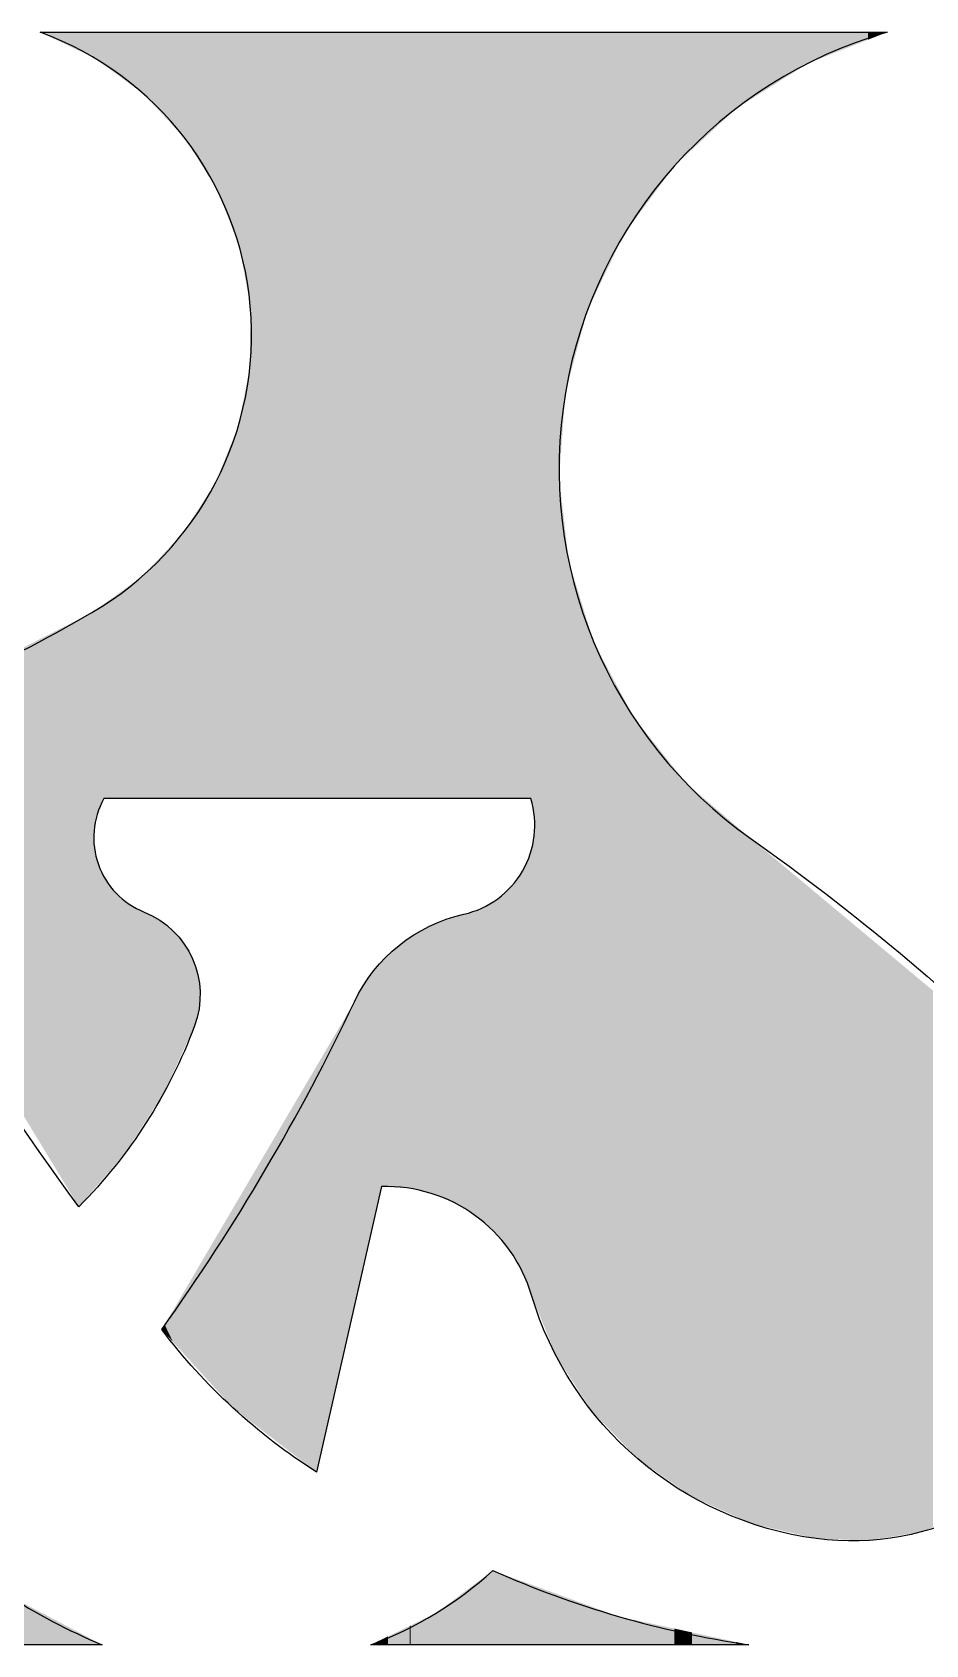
# Paper-space layout 'Layout1' of a CAD drawing. Extents: x 318 to 527, y 161 to 458.
# Drawn here: x 426.69 to 429.66, y 187.65 to 193.03 of the extents above; entities that cross this region are included whole.
import ezdxf
from ezdxf.enums import TextEntityAlignment as Align

# ---------------------------------------------------------------- set-up
doc = ezdxf.new("R2010")
doc.units = 0
doc.header["$LTSCALE"] = 10
doc.layers.get('0').update_dxf_attribs({"linetype": 'CONTINUOUS'})
doc.layers.add('ARQ-FLH', color=4, linetype='CONTINUOUS')
doc.styles.add('ARIAL', font='ARIAL.TTF')
doc.styles.add('ARIAL_BOLD', font='ARIALBD.TTF')
doc.styles.add('ROMANS', font='ROMANS.shx', dxfattribs={"width": 0.9})

# ---------------------------------------------------------------- blocks, each defined once
blk = doc.blocks.new('*U68')
at = {"layer": 'ARQ-FLH', "color": 251}
blk.add_solid([(-100.7963, 27.0159), (-100.7963, 27.1533), (-100.536, 27.0159)], dxfattribs=at)
blk = doc.blocks.new('*U69')
at = {"layer": 'ARQ-FLH', "color": 249}
for points in [[(-100.6139, 32.3282), (-100.7423, 32.3895), (-100.6139, 32.3895)], [(-100.6139, 32.3282), (-100.6139, 32.3895), (-100.5701, 32.3074)], [(-100.5701, 32.3074), (-100.6139, 32.3895), (-100.5701, 32.3895)], [(-100.5701, 32.3074), (-100.5701, 32.3895), (-100.5637, 32.3043)], [(-100.5637, 32.3043), (-100.5701, 32.3895), (-100.5637, 32.3895)], [(-100.5637, 32.3043), (-100.5637, 32.3895), (-100.562, 32.3035)], [(-100.562, 32.3035), (-100.5637, 32.3895), (-100.562, 32.3895)], [(-100.562, 32.3035), (-100.562, 32.3895), (-100.56, 32.3025)], [(-100.56, 32.3025), (-100.562, 32.3895), (-100.56, 32.3895)], [(-100.56, 32.3025), (-100.56, 32.3895), (-100.556, 32.2997)], [(-100.556, 32.2997), (-100.56, 32.3895), (-100.556, 32.3895)], [(-100.556, 32.2997), (-100.556, 32.3895), (-100.5508, 32.2958)], [(-100.5508, 32.2958), (-100.556, 32.3895), (-100.5508, 32.3895)], [(-100.5508, 32.2958), (-100.5508, 32.3895), (-100.5392, 32.2873)], [(-100.5392, 32.2873), (-100.5508, 32.3895), (-100.5392, 32.3895)], [(-100.5392, 32.2873), (-100.5392, 32.3895), (-100.5307, 32.281)], [(-100.5307, 32.281), (-100.5392, 32.3895), (-100.5307, 32.3895)], [(-100.5307, 32.281), (-100.5307, 32.3895), (-100.5137, 32.2686)], [(-100.5137, 32.2686), (-100.5307, 32.3895), (-100.5137, 32.3895)], [(-100.5137, 32.2686), (-100.5137, 32.3895), (-100.4806, 32.2442)], [(-100.4806, 32.2442), (-100.5137, 32.3895), (-100.4806, 32.3895)], [(-100.4806, 32.2442), (-100.4806, 32.3895), (-100.4572, 32.2271)], [(-100.4572, 32.2271), (-100.4806, 32.3895), (-100.4572, 32.3895)], [(-100.4572, 32.2271), (-100.4572, 32.3895), (-100.441, 32.2151)], [(-100.441, 32.2151), (-100.4572, 32.3895), (-100.441, 32.3895)], [(-100.441, 32.2151), (-100.441, 32.3895), (-100.4061, 32.1895)], [(-100.4061, 32.1895), (-100.441, 32.3895), (-100.4061, 32.3895)], [(-100.4061, 32.1895), (-100.4061, 32.3895), (-100.3972, 32.183)], [(-100.3972, 32.183), (-100.4061, 32.3895), (-100.3972, 32.3895)], [(-100.3972, 32.183), (-100.3972, 32.3895), (-100.3962, 32.1819)], [(-100.3962, 32.1819), (-100.3972, 32.3895), (-100.3962, 32.3895)], [(-100.3962, 32.1819), (-100.3962, 32.3895), (-100.3453, 32.1272)], [(-100.3453, 32.1272), (-100.3962, 32.3895), (-100.3453, 32.3895)], [(-100.3453, 32.1272), (-100.3453, 32.3895), (-100.3376, 32.1188)], [(-100.3376, 32.1188), (-100.3453, 32.3895), (-100.3376, 32.3895)], [(-100.3376, 32.1188), (-100.3376, 32.3895), (-100.3278, 32.1084)], [(-100.3278, 32.1084), (-100.3376, 32.3895), (-100.3278, 32.3895)], [(-100.3278, 32.1084), (-100.3278, 32.3895), (-100.3004, 32.0788)], [(-100.3004, 32.0788), (-100.3278, 32.3895), (-100.3004, 32.3895)], [(-100.3004, 32.0788), (-100.3004, 32.3895), (-100.2669, 32.0428)], [(-100.2669, 32.0428), (-100.3004, 32.3895), (-100.2669, 32.3895)], [(-100.2669, 32.0428), (-100.2669, 32.3895), (-100.2632, 32.0388)], [(-100.2632, 32.0388), (-100.2669, 32.3895), (-100.2632, 32.3895)], [(-100.2632, 32.0388), (-100.2632, 32.3895), (-100.2597, 32.035)], [(-100.2597, 32.035), (-100.2632, 32.3895), (-100.2597, 32.3895)], [(-100.2597, 32.035), (-100.2597, 32.3895), (-100.235, 31.9957)], [(-100.235, 31.9957), (-100.2597, 32.3895), (-100.235, 32.3895)], [(-100.235, 31.9957), (-100.235, 32.3895), (-100.2283, 31.985)], [(-100.2283, 31.985), (-100.235, 32.3895), (-100.2283, 32.3895)], [(-100.2283, 31.985), (-100.2283, 32.3895), (-100.217, 31.967)], [(-100.217, 31.967), (-100.2283, 32.3895), (-100.217, 32.3895)], [(-100.217, 31.967), (-100.217, 32.3895), (-100.2136, 31.9615)], [(-100.2136, 31.9615), (-100.217, 32.3895), (-100.2136, 32.3895)], [(-100.2136, 31.9615), (-100.2136, 32.3895), (-100.2098, 31.9554)], [(-100.2098, 31.9554), (-100.2136, 32.3895), (-100.2098, 32.3895)], [(-100.2098, 31.9554), (-100.2098, 32.3895), (-100.1577, 31.8725)], [(-100.1577, 31.8725), (-100.2098, 32.3895), (-100.1577, 32.3895)], [(-100.1577, 31.8725), (-100.1577, 32.3895), (-100.1524, 31.8639)], [(-100.1524, 31.8639), (-100.1577, 32.3895), (-100.1524, 32.3895)], [(-100.1524, 31.8639), (-100.1524, 32.3895), (-100.1005, 31.7309)], [(-100.1005, 31.7309), (-100.1524, 32.3895), (-100.1005, 32.3895)], [(-100.1005, 31.7309), (-100.1005, 32.3895), (-100.0823, 31.6842)], [(-100.0823, 31.6842), (-100.1005, 32.3895), (-100.0823, 32.3895)], [(-100.0823, 31.6842), (-100.0823, 32.3895), (-100.079, 31.6758)], [(-100.079, 31.6758), (-100.0823, 32.3895), (-100.079, 32.3895)], [(-100.079, 31.6758), (-100.079, 32.3895), (-100.0434, 31.4832)], [(-100.0434, 31.4832), (-100.079, 32.3895), (-100.0434, 32.3895)], [(-100.0434, 31.4832), (-100.0434, 32.3895), (-100.0423, 31.4772)], [(-100.0423, 31.4772), (-100.0434, 32.3895), (-100.0423, 32.3895)], [(-100.0423, 29.8356), (-100.0423, 32.3895), (-99.8213, 29.8356)], [(-99.8213, 29.8356), (-100.0423, 32.3895), (-99.8213, 32.3895)], [(-99.8213, 29.8356), (-99.8213, 32.3895), (-99.6954, 29.8356)], [(-99.6954, 29.8356), (-99.8213, 32.3895), (-99.6954, 32.3895)], [(-99.6954, 29.8356), (-99.6954, 32.3895), (-99.6462, 29.8356)], [(-99.6462, 29.8356), (-99.6954, 32.3895), (-99.6462, 32.3895)], [(-99.6462, 29.8356), (-99.6462, 32.3895), (-99.6409, 29.8356)], [(-99.6409, 29.8356), (-99.6462, 32.3895), (-99.6409, 32.3895)], [(-99.6409, 29.8356), (-99.6409, 32.3895), (-99.6051, 29.8356)], [(-99.6051, 29.8356), (-99.6409, 32.3895), (-99.6051, 32.3895)], [(-99.6051, 29.8356), (-99.6051, 32.3895), (-99.5829, 29.8356)], [(-99.5829, 29.8356), (-99.6051, 32.3895), (-99.5829, 32.3895)], [(-99.5829, 29.8356), (-99.5829, 32.3895), (-99.5105, 29.8356)], [(-99.5105, 29.8356), (-99.5829, 32.3895), (-99.5105, 32.3895)], [(-99.5105, 29.8356), (-99.5105, 32.3895), (-99.5074, 29.8356)], [(-99.5074, 29.8356), (-99.5105, 32.3895), (-99.5074, 32.3895)], [(-99.5074, 29.8356), (-99.5074, 32.3895), (-99.4253, 29.8356)], [(-99.4253, 29.8356), (-99.5074, 32.3895), (-99.4253, 32.3895)], [(-99.4253, 29.8356), (-99.4253, 32.3895), (-99.4223, 29.8356)], [(-99.4223, 29.8356), (-99.4253, 32.3895), (-99.4223, 32.3895)], [(-99.4223, 29.8356), (-99.4223, 32.3895), (-99.4188, 29.8356)], [(-99.4188, 29.8356), (-99.4223, 32.3895), (-99.4188, 32.3895)], [(-99.4188, 29.8356), (-99.4188, 32.3895), (-99.333, 29.8356)], [(-99.333, 29.8356), (-99.4188, 32.3895), (-99.333, 32.3895)], [(-99.333, 29.8356), (-99.333, 32.3895), (-99.3304, 29.8356)], [(-99.3304, 29.8356), (-99.333, 32.3895), (-99.3304, 32.3895)], [(-99.3304, 29.8356), (-99.3304, 32.3895), (-99.2776, 29.8356)], [(-99.2776, 29.8356), (-99.3304, 32.3895), (-99.2776, 32.3895)], [(-99.2776, 29.8356), (-99.2776, 32.3895), (-99.2563, 29.8356)], [(-99.2563, 29.8356), (-99.2776, 32.3895), (-99.2563, 32.3895)], [(-99.2563, 29.8356), (-99.2563, 32.3895), (-99.2336, 29.8356)], [(-99.2336, 29.8356), (-99.2563, 32.3895), (-99.2336, 32.3895)], [(-99.2336, 29.8356), (-99.2336, 32.3895), (-99.2288, 29.8356)], [(-99.2288, 29.8356), (-99.2336, 32.3895), (-99.2288, 32.3895)], [(-99.2288, 29.8356), (-99.2288, 32.3895), (-99.1912, 29.8356)], [(-99.1912, 29.8356), (-99.2288, 32.3895), (-99.1912, 32.3895)], [(-99.1912, 29.8356), (-99.1912, 32.3895), (-99.1857, 29.8356)], [(-99.1857, 29.8356), (-99.1912, 32.3895), (-99.1857, 32.3895)], [(-99.1857, 29.8356), (-99.1857, 32.3895), (-99.1496, 29.8356)], [(-99.1496, 29.8356), (-99.1857, 32.3895), (-99.1496, 32.3895)], [(-99.1496, 29.8356), (-99.1496, 32.3895), (-99.1401, 29.8356)], [(-99.1401, 29.8356), (-99.1496, 32.3895), (-99.1401, 32.3895)], [(-99.1401, 29.8356), (-99.1401, 32.3895), (-99.1218, 29.8356)], [(-99.1218, 29.8356), (-99.1401, 32.3895), (-99.1218, 32.3895)], [(-99.1218, 29.8356), (-99.1218, 32.3895), (-99.1074, 29.8356)], [(-99.1074, 29.8356), (-99.1218, 32.3895), (-99.1074, 32.3895)], [(-99.1074, 29.8356), (-99.1074, 32.3895), (-99.1047, 29.8229)], [(-99.1047, 29.8229), (-99.1074, 32.3895), (-99.1047, 32.3895)], [(-99.1047, 29.8229), (-99.1047, 32.3895), (-99.1033, 29.8162)], [(-99.1033, 29.8162), (-99.1047, 32.3895), (-99.1033, 32.3895)], [(-99.1033, 29.8162), (-99.1033, 32.3895), (-99.0959, 29.7813)], [(-99.0959, 29.7813), (-99.1033, 32.3895), (-99.0959, 32.3895)], [(-99.0959, 29.7813), (-99.0959, 32.3895), (-99.0945, 29.7259)], [(-99.0945, 29.7259), (-99.0959, 32.3895), (-99.0945, 32.3895)], [(-99.0945, 28.1556), (-99.0945, 32.3895), (-99.0222, 27.9772)], [(-99.0222, 27.9772), (-99.0945, 32.3895), (-99.0222, 32.3895)], [(-99.0222, 27.9772), (-99.0222, 32.3895), (-99.0126, 27.9623)], [(-99.0126, 27.9623), (-99.0222, 32.3895), (-99.0126, 32.3895)], [(-99.0126, 30.9065), (-99.0126, 32.3895), (-98.9918, 31.1883)], [(-98.9918, 31.1883), (-99.0126, 32.3895), (-98.9918, 32.3895)], [(-98.9918, 31.1883), (-98.9918, 32.3895), (-98.9805, 31.2306)], [(-98.9805, 31.2306), (-98.9918, 32.3895), (-98.9805, 32.3895)], [(-98.9805, 31.2306), (-98.9805, 32.3895), (-98.919, 31.4613)], [(-98.919, 31.4613), (-98.9805, 32.3895), (-98.919, 32.3895)], [(-98.919, 31.4613), (-98.919, 32.3895), (-98.9025, 31.4955)], [(-98.9025, 31.4955), (-98.919, 32.3895), (-98.9025, 32.3895)], [(-98.9025, 31.4955), (-98.9025, 32.3895), (-98.8968, 31.5075)], [(-98.8968, 31.5075), (-98.9025, 32.3895), (-98.8968, 32.3895)], [(-98.8968, 31.5075), (-98.8968, 32.3895), (-98.8153, 31.677)], [(-98.8153, 31.677), (-98.8968, 32.3895), (-98.8153, 32.3895)], [(-98.8153, 31.677), (-98.8153, 32.3895), (-98.7966, 31.716)], [(-98.7966, 31.716), (-98.8153, 32.3895), (-98.7966, 32.3895)], [(-98.7966, 31.716), (-98.7966, 32.3895), (-98.7643, 31.7598)], [(-98.7643, 31.7598), (-98.7966, 32.3895), (-98.7643, 32.3895)], [(-98.7643, 31.7598), (-98.7643, 32.3895), (-98.7499, 31.7793)], [(-98.7499, 31.7793), (-98.7643, 32.3895), (-98.7499, 32.3895)], [(-98.7499, 31.7793), (-98.7499, 32.3895), (-98.629, 31.9434)], [(-98.629, 31.9434), (-98.7499, 32.3895), (-98.629, 32.3895)], [(-98.629, 31.9434), (-98.629, 32.3895), (-98.5877, 31.9818)], [(-98.5877, 31.9818), (-98.629, 32.3895), (-98.5877, 32.3895)], [(-98.5877, 31.9818), (-98.5877, 32.3895), (-98.5701, 31.9982)], [(-98.5701, 31.9982), (-98.5877, 32.3895), (-98.5701, 32.3895)], [(-98.5701, 31.9982), (-98.5701, 32.3895), (-98.4219, 32.1358)], [(-98.4219, 32.1358), (-98.5701, 32.3895), (-98.4219, 32.3895)], [(-98.4219, 32.1358), (-98.4219, 32.3895), (-98.3803, 32.162)], [(-98.3803, 32.162), (-98.4219, 32.3895), (-98.3803, 32.3895)], [(-98.3803, 32.162), (-98.3803, 32.3895), (-98.3731, 32.1665)], [(-98.3731, 32.1665), (-98.3803, 32.3895), (-98.3731, 32.3895)], [(-98.3731, 32.1665), (-98.3731, 32.3895), (-98.3695, 32.1688)], [(-98.3695, 32.1688), (-98.3731, 32.3895), (-98.3695, 32.3895)], [(-98.3695, 32.1688), (-98.3695, 32.3895), (-98.1827, 32.2862)], [(-98.1827, 32.2862), (-98.3695, 32.3895), (-98.1827, 32.3895)], [(-98.1827, 32.2862), (-98.1827, 32.3895), (-98.1555, 32.2969)], [(-98.1555, 32.2969), (-98.1827, 32.3895), (-98.1555, 32.3895)], [(-98.1555, 32.2969), (-98.1555, 32.3895), (-97.9836, 32.3644)], [(-97.9836, 32.3644), (-98.1555, 32.3895), (-97.9836, 32.3895)], [(-97.9836, 32.3644), (-97.9836, 32.3895), (-97.9197, 32.3895)], [(-100.0423, 29.8356), (-100.0434, 31.2752), (-100.0423, 31.4772)], [(-100.0434, 29.8356), (-100.079, 31.0938), (-100.0434, 31.2752)], [(-100.0434, 29.8356), (-100.0434, 31.2752), (-100.0423, 29.8356)], [(-100.0823, 29.8356), (-100.1005, 31.0318), (-100.0823, 31.077)], [(-100.079, 29.8356), (-100.0823, 31.077), (-100.079, 31.0938)], [(-100.0823, 29.8356), (-100.0823, 31.077), (-100.079, 29.8356)], [(-100.079, 29.8356), (-100.079, 31.0938), (-100.0434, 29.8356)], [(-100.1005, 29.8356), (-100.1524, 30.903), (-100.1005, 31.0318)], [(-100.1005, 29.8356), (-100.1005, 31.0318), (-100.0823, 29.8356)], [(-100.1524, 29.8356), (-100.1577, 30.8896), (-100.1524, 30.903)], [(-100.1524, 29.8356), (-100.1524, 30.903), (-100.1005, 29.8356)], [(-99.0126, 27.9623), (-99.0126, 30.9065), (-98.9918, 27.9303)], [(-98.9918, 27.9303), (-99.0126, 30.9065), (-98.9918, 30.7246)], [(-100.1577, 29.8356), (-100.2098, 30.8087), (-100.1577, 30.8896)], [(-100.1577, 29.8356), (-100.1577, 30.8896), (-100.1524, 29.8356)], [(-100.217, 29.8356), (-100.2283, 30.7798), (-100.217, 30.7974)], [(-100.2136, 29.8356), (-100.217, 30.7974), (-100.2136, 30.8027)], [(-100.217, 29.8356), (-100.217, 30.7974), (-100.2136, 29.8356)], [(-100.2098, 29.8356), (-100.2136, 30.8027), (-100.2098, 30.8087)], [(-100.2136, 29.8356), (-100.2136, 30.8027), (-100.2098, 29.8356)], [(-100.2098, 29.8356), (-100.2098, 30.8087), (-100.1577, 29.8356)], [(-100.235, 29.8356), (-100.2597, 30.731), (-100.235, 30.7694)], [(-100.2283, 29.8356), (-100.235, 30.7694), (-100.2283, 30.7798)], [(-100.235, 29.8356), (-100.235, 30.7694), (-100.2283, 29.8356)], [(-100.2283, 29.8356), (-100.2283, 30.7798), (-100.217, 29.8356)], [(-100.3004, 29.8356), (-100.3278, 30.6556), (-100.3004, 30.6845)], [(-100.2669, 29.8356), (-100.3004, 30.6845), (-100.2669, 30.7197)], [(-100.3004, 29.8356), (-100.3004, 30.6845), (-100.2669, 29.8356)], [(-100.2632, 29.8356), (-100.2669, 30.7197), (-100.2632, 30.7256)], [(-100.2669, 29.8356), (-100.2669, 30.7197), (-100.2632, 29.8356)], [(-100.2597, 29.8356), (-100.2632, 30.7256), (-100.2597, 30.731)], [(-100.2632, 29.8356), (-100.2632, 30.7256), (-100.2597, 29.8356)], [(-100.2597, 29.8356), (-100.2597, 30.731), (-100.235, 29.8356)], [(-98.9918, 27.9303), (-98.9918, 30.7246), (-98.9805, 27.913)], [(-98.9805, 27.913), (-98.9918, 30.7246), (-98.9805, 30.6257)], [(-100.3453, 29.8356), (-100.3962, 30.5837), (-100.3453, 30.6372)], [(-100.3376, 29.8356), (-100.3453, 30.6372), (-100.3376, 30.6454)], [(-100.3453, 29.8356), (-100.3453, 30.6372), (-100.3376, 29.8356)], [(-100.3278, 29.8356), (-100.3376, 30.6454), (-100.3278, 30.6556)], [(-100.3376, 29.8356), (-100.3376, 30.6454), (-100.3278, 29.8356)], [(-100.3278, 29.8356), (-100.3278, 30.6556), (-100.3004, 29.8356)], [(-100.3972, 29.8356), (-100.4061, 30.5733), (-100.3972, 30.5826)], [(-100.3962, 29.8356), (-100.3972, 30.5826), (-100.3962, 30.5837)], [(-100.3972, 29.8356), (-100.3972, 30.5826), (-100.3962, 29.8356)], [(-100.3962, 29.8356), (-100.3962, 30.5837), (-100.3453, 29.8356)], [(-98.9805, 27.913), (-98.9805, 30.6257), (-98.919, 27.8183)], [(-98.919, 27.8183), (-98.9805, 30.6257), (-98.919, 30.4274)], [(-100.4572, 29.8356), (-100.4806, 30.5198), (-100.4572, 30.5366)], [(-100.441, 29.8356), (-100.4572, 30.5366), (-100.441, 30.5482)], [(-100.4572, 29.8356), (-100.4572, 30.5366), (-100.441, 29.8356)], [(-100.4061, 29.8356), (-100.441, 30.5482), (-100.4061, 30.5733)], [(-100.441, 29.8356), (-100.441, 30.5482), (-100.4061, 29.8356)], [(-100.4061, 29.8356), (-100.4061, 30.5733), (-100.3972, 29.8356)], [(-100.5508, 29.7895), (-100.556, 30.4657), (-100.5508, 30.4694)], [(-100.5392, 29.8161), (-100.5508, 30.4694), (-100.5392, 30.4778)], [(-100.5508, 29.7895), (-100.5508, 30.4694), (-100.5392, 29.8161)], [(-100.5307, 29.8356), (-100.5392, 30.4778), (-100.5307, 30.4839)], [(-100.5392, 29.8161), (-100.5392, 30.4778), (-100.5307, 29.8356)], [(-100.5137, 29.8356), (-100.5307, 30.4839), (-100.5137, 30.496)], [(-100.5307, 29.8356), (-100.5307, 30.4839), (-100.5137, 29.8356)], [(-100.4806, 29.8356), (-100.5137, 30.496), (-100.4806, 30.5198)], [(-100.5137, 29.8356), (-100.5137, 30.496), (-100.4806, 29.8356)], [(-100.4806, 29.8356), (-100.4806, 30.5198), (-100.4572, 29.8356)], [(-100.6139, 28.4753), (-100.7423, 30.3679), (-100.6139, 30.4333)], [(-100.5701, 28.5262), (-100.6139, 30.4333), (-100.5701, 30.4555)], [(-100.6139, 28.4753), (-100.6139, 30.4333), (-100.5701, 28.5262)], [(-100.5637, 28.5336), (-100.5701, 30.4555), (-100.5637, 30.4601)], [(-100.5701, 28.5262), (-100.5701, 30.4555), (-100.5637, 28.5336)], [(-100.562, 29.7404), (-100.5637, 30.4601), (-100.562, 30.4614)], [(-100.5637, 29.6901), (-100.5637, 30.4601), (-100.562, 29.7404)], [(-100.56, 29.7492), (-100.562, 30.4614), (-100.56, 30.4628)], [(-100.562, 29.7404), (-100.562, 30.4614), (-100.56, 29.7492)], [(-100.556, 29.7665), (-100.56, 30.4628), (-100.556, 30.4657)], [(-100.56, 29.7492), (-100.56, 30.4628), (-100.556, 29.7665)], [(-100.556, 29.7665), (-100.556, 30.4657), (-100.5508, 29.7895)], [(-98.919, 27.8183), (-98.919, 30.4274), (-98.9025, 27.793)], [(-98.9025, 27.793), (-98.919, 30.4274), (-98.9025, 30.3744)], [(-100.7423, 28.6869), (-101.0496, 30.2114), (-100.7423, 30.3679)], [(-100.7423, 28.6869), (-100.7423, 30.3679), (-100.6139, 28.4753)], [(-98.9025, 27.793), (-98.9025, 30.3744), (-98.8968, 27.787)], [(-98.8968, 27.787), (-98.9025, 30.3744), (-98.8968, 30.3558)], [(-98.8968, 27.787), (-98.8968, 30.3558), (-98.8153, 27.7027)], [(-98.8153, 27.7027), (-98.8968, 30.3558), (-98.8153, 30.2024)], [(-101.0496, 29.1931), (-101.0496, 30.2114), (-100.7423, 28.6869)], [(-98.8153, 27.7027), (-98.8153, 30.2024), (-98.7966, 27.6833)], [(-98.7966, 27.6833), (-98.8153, 30.2024), (-98.7966, 30.1671)], [(-98.7966, 27.6833), (-98.7966, 30.1671), (-98.7643, 27.6498)], [(-98.7643, 27.6498), (-98.7966, 30.1671), (-98.7643, 30.1063)], [(-98.7643, 27.6498), (-98.7643, 30.1063), (-98.7499, 27.635)], [(-98.7499, 27.635), (-98.7643, 30.1063), (-98.7499, 30.0883)], [(-98.7499, 27.635), (-98.7499, 30.0883), (-98.629, 27.5502)], [(-98.629, 27.5502), (-98.7499, 30.0883), (-98.629, 29.9373)], [(-98.629, 27.5502), (-98.629, 29.9373), (-98.5877, 27.5212)], [(-98.5877, 27.5212), (-98.629, 29.9373), (-98.5877, 29.8857)], [(-98.5877, 27.5212), (-98.5877, 29.8857), (-98.5701, 27.5089)], [(-98.5701, 27.5089), (-98.5877, 29.8857), (-98.5701, 29.8706)], [(-98.5701, 27.5089), (-98.5701, 29.8706), (-98.4219, 27.4428)], [(-98.4219, 27.4428), (-98.5701, 29.8706), (-98.4219, 29.7437)], [(-99.0959, 28.1591), (-99.1033, 29.6711), (-99.0959, 29.7172)], [(-99.0945, 28.1556), (-99.0959, 29.7172), (-99.0945, 29.7259)], [(-99.0959, 28.1591), (-99.0959, 29.7172), (-99.0945, 28.1556)], [(-98.4219, 27.4428), (-98.4219, 29.7437), (-98.3803, 27.4242)], [(-98.3803, 27.4242), (-98.4219, 29.7437), (-98.3803, 29.708)], [(-100.5637, 28.5336), (-100.5637, 29.6901), (-100.562, 28.5357)], [(-100.562, 28.5357), (-100.5637, 29.6901), (-100.562, 29.6787)], [(-100.562, 28.5357), (-100.562, 29.6787), (-100.56, 28.538)], [(-100.56, 28.538), (-100.562, 29.6787), (-100.56, 29.6658)], [(-100.56, 28.538), (-100.56, 29.6658), (-100.556, 28.5425)], [(-100.556, 28.5425), (-100.56, 29.6658), (-100.556, 29.6404)], [(-99.1047, 28.1808), (-99.1074, 29.6595), (-99.1047, 29.6671)], [(-99.1033, 28.1772), (-99.1047, 29.6671), (-99.1033, 29.6711)], [(-99.1047, 28.1808), (-99.1047, 29.6671), (-99.1033, 28.1772)], [(-99.1033, 28.1772), (-99.1033, 29.6711), (-99.0959, 28.1591)], [(-98.3803, 27.4242), (-98.3803, 29.708), (-98.3731, 27.421)], [(-98.3731, 27.421), (-98.3803, 29.708), (-98.3731, 29.7019)], [(-98.3731, 27.421), (-98.3731, 29.7019), (-98.3695, 27.4193)], [(-98.3695, 27.4193), (-98.3731, 29.7019), (-98.3695, 29.6988)], [(-98.3695, 27.4193), (-98.3695, 29.6988), (-98.1827, 27.376)], [(-98.1827, 27.376), (-98.3695, 29.6988), (-98.1827, 29.543)], [(-100.556, 28.5425), (-100.556, 29.6404), (-100.5508, 28.5486)], [(-100.5508, 28.5486), (-100.556, 29.6404), (-100.5508, 29.6257)], [(-100.5508, 28.5486), (-100.5508, 29.6257), (-100.5392, 28.5621)], [(-100.5392, 28.5621), (-100.5508, 29.6257), (-100.5392, 29.593)], [(-99.1218, 28.2234), (-99.1401, 29.5874), (-99.1218, 29.6188)], [(-99.1074, 28.1874), (-99.1218, 29.6188), (-99.1074, 29.6595)], [(-99.1218, 28.2234), (-99.1218, 29.6188), (-99.1074, 28.1874)], [(-99.1074, 28.1874), (-99.1074, 29.6595), (-99.1047, 28.1808)], [(-100.5392, 28.5621), (-100.5392, 29.593), (-100.5307, 28.572)], [(-100.5307, 28.572), (-100.5392, 29.593), (-100.5307, 29.5785)], [(-100.5307, 28.572), (-100.5307, 29.5785), (-100.5137, 28.5917)], [(-100.5137, 28.5917), (-100.5307, 29.5785), (-100.5137, 29.5496)], [(-99.1496, 28.2836), (-99.1857, 29.5287), (-99.1496, 29.5708)], [(-99.1401, 28.2687), (-99.1496, 29.5708), (-99.1401, 29.5874)], [(-99.1496, 28.2836), (-99.1496, 29.5708), (-99.1401, 28.2687)], [(-99.1401, 28.2687), (-99.1401, 29.5874), (-99.1218, 28.2234)], [(-100.5137, 28.5917), (-100.5137, 29.5496), (-100.4806, 28.6302)], [(-100.4806, 28.6302), (-100.5137, 29.5496), (-100.4806, 29.5117)], [(-100.4806, 28.6302), (-100.4806, 29.5117), (-100.4572, 28.6574)], [(-100.4572, 28.6574), (-100.4806, 29.5117), (-100.4572, 29.4934)], [(-99.1912, 28.3484), (-99.2288, 29.4939), (-99.1912, 29.5243)], [(-99.1857, 28.3398), (-99.1912, 29.5243), (-99.1857, 29.5287)], [(-99.1912, 28.3484), (-99.1912, 29.5243), (-99.1857, 28.3398)], [(-99.1857, 28.3398), (-99.1857, 29.5287), (-99.1496, 28.2836)], [(-98.1827, 27.376), (-98.1827, 29.543), (-98.1555, 27.3696)], [(-98.1555, 27.3696), (-98.1827, 29.543), (-98.1555, 29.5203)], [(-98.1555, 27.3696), (-98.1555, 29.5203), (-97.9836, 27.3634)], [(-97.9836, 27.3634), (-98.1555, 29.5203), (-97.9836, 29.3769)], [(-100.4572, 28.6574), (-100.4572, 29.4934), (-100.441, 28.6828)], [(-100.441, 28.6828), (-100.4572, 29.4934), (-100.441, 29.4807)], [(-100.441, 28.6828), (-100.441, 29.4807), (-100.4061, 28.7374)], [(-100.4061, 28.7374), (-100.441, 29.4807), (-100.4061, 29.4627)], [(-100.4061, 28.7374), (-100.4061, 29.4627), (-100.3972, 28.7512)], [(-100.3972, 28.7512), (-100.4061, 29.4627), (-100.3972, 29.4582)], [(-100.3972, 28.7512), (-100.3972, 29.4582), (-100.3962, 28.7528)], [(-100.3962, 28.7528), (-100.3972, 29.4582), (-100.3962, 29.4577)], [(-100.3962, 28.7528), (-100.3962, 29.4577), (-100.3453, 28.8324)], [(-100.3453, 28.8324), (-100.3962, 29.4577), (-100.3453, 29.4313)], [(-99.333, 28.4728), (-99.4188, 29.4218), (-99.333, 29.4495)], [(-99.3304, 28.4709), (-99.333, 29.4495), (-99.3304, 29.4504)], [(-99.333, 28.4728), (-99.333, 29.4495), (-99.3304, 28.4709)], [(-99.2776, 28.4327), (-99.3304, 29.4504), (-99.2776, 29.4674)], [(-99.3304, 28.4709), (-99.3304, 29.4504), (-99.2776, 28.4327)], [(-99.2563, 28.4173), (-99.2776, 29.4674), (-99.2563, 29.479)], [(-99.2776, 28.4327), (-99.2776, 29.4674), (-99.2563, 28.4173)], [(-99.2336, 28.3932), (-99.2563, 29.479), (-99.2336, 29.4913)], [(-99.2563, 28.4173), (-99.2563, 29.479), (-99.2336, 28.3932)], [(-99.2288, 28.3882), (-99.2336, 29.4913), (-99.2288, 29.4939)], [(-99.2336, 28.3932), (-99.2336, 29.4913), (-99.2288, 28.3882)], [(-99.2288, 28.3882), (-99.2288, 29.4939), (-99.1912, 28.3484)], [(-100.3453, 28.8324), (-100.3453, 29.4313), (-100.3376, 28.8445)], [(-100.3376, 28.8445), (-100.3453, 29.4313), (-100.3376, 29.4252)], [(-100.3376, 28.8445), (-100.3376, 29.4252), (-100.3278, 28.8597)], [(-100.3278, 28.8597), (-100.3376, 29.4252), (-100.3278, 29.4174)], [(-100.3278, 28.8597), (-100.3278, 29.4174), (-100.3004, 28.9199)], [(-100.3004, 28.9199), (-100.3278, 29.4174), (-100.3004, 29.3957)], [(-100.3004, 28.9199), (-100.3004, 29.3957), (-100.2669, 28.9934)], [(-100.2669, 28.9934), (-100.3004, 29.3957), (-100.2669, 29.3565)], [(-99.4253, 28.5147), (-99.5074, 29.375), (-99.4253, 29.4191)], [(-99.4223, 28.5139), (-99.4253, 29.4191), (-99.4223, 29.4207)], [(-99.4253, 28.5147), (-99.4253, 29.4191), (-99.4223, 28.5139)], [(-99.4188, 28.513), (-99.4223, 29.4207), (-99.4188, 29.4218)], [(-99.4223, 28.5139), (-99.4223, 29.4207), (-99.4188, 28.513)], [(-99.4188, 28.513), (-99.4188, 29.4218), (-99.333, 28.4728)], [(-100.2669, 28.9934), (-100.2669, 29.3565), (-100.2632, 29.0017)], [(-100.2632, 29.0017), (-100.2669, 29.3565), (-100.2632, 29.3521)], [(-100.2632, 29.0017), (-100.2632, 29.3521), (-100.2597, 29.0093)], [(-100.2597, 29.0093), (-100.2632, 29.3521), (-100.2597, 29.3459)], [(-100.2597, 29.0093), (-100.2597, 29.3459), (-100.235, 29.0635)], [(-100.235, 29.0635), (-100.2597, 29.3459), (-100.235, 29.3021)], [(-99.5105, 28.5366), (-99.5829, 29.3146), (-99.5105, 29.3725)], [(-99.5074, 28.5358), (-99.5105, 29.3725), (-99.5074, 29.375)], [(-99.5105, 28.5366), (-99.5105, 29.3725), (-99.5074, 28.5358)], [(-99.5074, 28.5358), (-99.5074, 29.375), (-99.4253, 28.5147)], [(-97.9836, 27.3634), (-97.9836, 29.3769), (-97.9197, 27.3734)], [(-97.9197, 27.3734), (-97.9836, 29.3769), (-97.9197, 29.3236)], [(-100.235, 29.0635), (-100.235, 29.3021), (-100.2283, 29.0782)], [(-100.2283, 29.0782), (-100.235, 29.3021), (-100.2283, 29.2818)], [(-99.6051, 28.5427), (-99.6409, 29.2478), (-99.6051, 29.2891)], [(-99.5829, 28.5413), (-99.6051, 29.2891), (-99.5829, 29.3146)], [(-99.6051, 28.5427), (-99.6051, 29.2891), (-99.5829, 28.5413)], [(-99.5829, 28.5413), (-99.5829, 29.3146), (-99.5105, 28.5366)], [(-97.9197, 27.3734), (-97.9197, 29.3236), (-97.8138, 27.3901)], [(-97.8138, 27.3901), (-97.9197, 29.3236), (-97.8138, 29.2352)], [(-100.2283, 29.0782), (-100.2283, 29.2818), (-100.217, 29.1207)], [(-100.217, 29.1207), (-100.2283, 29.2818), (-100.217, 29.2477)], [(-100.217, 29.1207), (-100.217, 29.2477), (-100.2136, 29.1336)], [(-100.2136, 29.1336), (-100.217, 29.2477), (-100.2136, 29.2208)], [(-99.6462, 28.3615), (-99.6954, 29.1585), (-99.6462, 29.2417)], [(-99.6409, 28.385), (-99.6462, 29.2417), (-99.6409, 29.2478)], [(-99.6462, 28.3615), (-99.6462, 29.2417), (-99.6409, 28.385)], [(-99.6409, 28.385), (-99.6409, 29.2478), (-99.6051, 28.5427)], [(-97.8138, 27.3901), (-97.8138, 29.2352), (-97.7661, 27.4073)], [(-97.7661, 27.4073), (-97.8138, 29.2352), (-97.7661, 29.1954)], [(-100.2136, 29.1336), (-100.2136, 29.2208), (-100.2098, 29.1908)], [(-99.6954, 28.1452), (-99.8213, 28.9443), (-99.6954, 29.1585)], [(-99.6954, 28.1452), (-99.6954, 29.1585), (-99.6462, 28.3615)], [(-99.8213, 27.5909), (-100.0423, 28.5686), (-99.8213, 28.9443)], [(-99.8213, 27.5909), (-99.8213, 28.9443), (-99.6954, 28.1452)], [(-100.0434, 27.7618), (-100.079, 28.506), (-100.0434, 28.5667)], [(-100.0423, 27.7609), (-100.0434, 28.5667), (-100.0423, 28.5686)], [(-100.0434, 27.7618), (-100.0434, 28.5667), (-100.0423, 27.7609)], [(-100.0423, 27.7609), (-100.0423, 28.5686), (-99.8213, 27.5909)], [(-100.0823, 27.7917), (-100.1005, 28.4695), (-100.0823, 28.5004)], [(-100.079, 27.7892), (-100.0823, 28.5004), (-100.079, 28.506)], [(-100.0823, 27.7917), (-100.0823, 28.5004), (-100.079, 27.7892)], [(-100.079, 27.7892), (-100.079, 28.506), (-100.0434, 27.7618)], [(-100.1005, 27.8057), (-100.1524, 28.3813), (-100.1005, 28.4695)], [(-100.1005, 27.8057), (-100.1005, 28.4695), (-100.0823, 27.7917)], [(-100.1524, 27.8627), (-100.1577, 28.3722), (-100.1524, 28.3813)], [(-100.1524, 27.8627), (-100.1524, 28.3813), (-100.1005, 27.8057)], [(-100.1577, 27.8686), (-100.2098, 28.2837), (-100.1577, 28.3722)], [(-100.1577, 27.8686), (-100.1577, 28.3722), (-100.1524, 27.8627)], [(-100.217, 27.9338), (-100.2283, 28.2521), (-100.217, 28.2714)], [(-100.2136, 27.93), (-100.217, 28.2714), (-100.2136, 28.2772)], [(-100.217, 27.9338), (-100.217, 28.2714), (-100.2136, 27.93)], [(-100.2098, 27.9258), (-100.2136, 28.2772), (-100.2098, 28.2837)], [(-100.2136, 27.93), (-100.2136, 28.2772), (-100.2098, 27.9258)], [(-100.2098, 27.9258), (-100.2098, 28.2837), (-100.1577, 27.8686)], [(-100.235, 27.9536), (-100.2597, 28.1987), (-100.235, 28.2407)], [(-100.2283, 27.9462), (-100.235, 28.2407), (-100.2283, 28.2521)], [(-100.235, 27.9536), (-100.235, 28.2407), (-100.2283, 27.9462)], [(-100.2283, 27.9462), (-100.2283, 28.2521), (-100.217, 27.9338)], [(-100.2669, 27.9887), (-100.3004, 28.1295), (-100.2669, 28.1864)], [(-100.2632, 27.9845), (-100.2669, 28.1864), (-100.2632, 28.1928)], [(-100.2669, 27.9887), (-100.2669, 28.1864), (-100.2632, 27.9845)], [(-100.2597, 27.9807), (-100.2632, 28.1928), (-100.2597, 28.1987)], [(-100.2632, 27.9845), (-100.2632, 28.1928), (-100.2597, 27.9807)], [(-100.2597, 27.9807), (-100.2597, 28.1987), (-100.235, 27.9536)], [(-100.3004, 28.0255), (-100.3278, 28.0828), (-100.3004, 28.1295)], [(-100.3004, 28.0255), (-100.3004, 28.1295), (-100.2669, 27.9887)], [(-100.3278, 28.0556), (-100.3376, 28.0663), (-100.3278, 28.0828)], [(-100.3278, 28.0556), (-100.3278, 28.0828), (-100.3004, 28.0255)], [(-99.2563, 27.0159), (-99.2776, 27.2302), (-99.2563, 27.2462)], [(-99.2336, 27.0159), (-99.2563, 27.2462), (-99.2336, 27.2631)], [(-99.2563, 27.0159), (-99.2563, 27.2462), (-99.2336, 27.0159)], [(-99.2336, 27.0159), (-99.2336, 27.2631), (-99.2288, 27.0159)], [(-99.2288, 27.0159), (-99.2336, 27.2631), (-99.2288, 27.2614)], [(-99.2288, 27.0159), (-99.2288, 27.2614), (-99.1912, 27.0159)], [(-99.1912, 27.0159), (-99.2288, 27.2614), (-99.1912, 27.2476)], [(-99.1912, 27.0159), (-99.1912, 27.2476), (-99.1857, 27.0159)], [(-99.1857, 27.0159), (-99.1912, 27.2476), (-99.1857, 27.2456)], [(-99.1857, 27.0159), (-99.1857, 27.2456), (-99.1496, 27.0159)], [(-99.1496, 27.0159), (-99.1857, 27.2456), (-99.1496, 27.2325)], [(-99.3304, 27.0159), (-99.333, 27.1888), (-99.3304, 27.1908)], [(-99.2776, 27.0159), (-99.3304, 27.1908), (-99.2776, 27.2302)], [(-99.3304, 27.0159), (-99.3304, 27.1908), (-99.2776, 27.0159)], [(-99.2776, 27.0159), (-99.2776, 27.2302), (-99.2563, 27.0159)], [(-99.1496, 27.0159), (-99.1496, 27.2325), (-99.1401, 27.0159)], [(-99.1401, 27.0159), (-99.1496, 27.2325), (-99.1401, 27.229)], [(-99.1401, 27.0159), (-99.1401, 27.229), (-99.1218, 27.0159)], [(-99.1218, 27.0159), (-99.1401, 27.229), (-99.1218, 27.2223)], [(-99.1218, 27.0159), (-99.1218, 27.2223), (-99.1074, 27.0159)], [(-99.1074, 27.0159), (-99.1218, 27.2223), (-99.1074, 27.217)], [(-99.1074, 27.0159), (-99.1074, 27.217), (-99.1047, 27.0159)], [(-99.1047, 27.0159), (-99.1074, 27.217), (-99.1047, 27.2161)], [(-99.1047, 27.0159), (-99.1047, 27.2161), (-99.1033, 27.0159)], [(-99.1033, 27.0159), (-99.1047, 27.2161), (-99.1033, 27.2155)], [(-99.1033, 27.0159), (-99.1033, 27.2155), (-99.0959, 27.0159)], [(-99.0959, 27.0159), (-99.1033, 27.2155), (-99.0959, 27.2129)], [(-99.0959, 27.0159), (-99.0959, 27.2129), (-99.0945, 27.0159)], [(-99.0945, 27.0159), (-99.0959, 27.2129), (-99.0945, 27.2124)], [(-99.0945, 27.0159), (-99.0945, 27.2124), (-99.0222, 27.0159)], [(-99.0222, 27.0159), (-99.0945, 27.2124), (-99.0222, 27.186)], [(-99.333, 27.0159), (-99.4188, 27.1248), (-99.333, 27.1888)], [(-99.333, 27.0159), (-99.333, 27.1888), (-99.3304, 27.0159)], [(-99.0222, 27.0159), (-99.0222, 27.186), (-99.0126, 27.0159)], [(-99.0126, 27.0159), (-99.0222, 27.186), (-99.0126, 27.1824)], [(-99.0126, 27.0159), (-99.0126, 27.1824), (-98.9918, 27.0159)], [(-98.9918, 27.0159), (-99.0126, 27.1824), (-98.9918, 27.1749)], [(-98.9918, 27.0159), (-98.9918, 27.1749), (-98.9805, 27.0159)], [(-98.9805, 27.0159), (-98.9918, 27.1749), (-98.9805, 27.1707)], [(-98.9805, 27.0159), (-98.9805, 27.1707), (-98.919, 27.0159)], [(-98.919, 27.0159), (-98.9805, 27.1707), (-98.919, 27.1483)], [(-98.919, 27.0159), (-98.919, 27.1483), (-98.9025, 27.0159)], [(-98.9025, 27.0159), (-98.919, 27.1483), (-98.9025, 27.1423)], [(-98.9025, 27.0159), (-98.9025, 27.1423), (-98.8968, 27.0159)], [(-98.8968, 27.0159), (-98.9025, 27.1423), (-98.8968, 27.1402)], [(-98.8968, 27.0159), (-98.8968, 27.1402), (-98.8153, 27.0159)], [(-98.8153, 27.0159), (-98.8968, 27.1402), (-98.8153, 27.1104)], [(-99.4253, 27.0159), (-99.5074, 27.0803), (-99.4253, 27.1199)], [(-99.4223, 27.0159), (-99.4253, 27.1199), (-99.4223, 27.1221)], [(-99.4253, 27.0159), (-99.4253, 27.1199), (-99.4223, 27.0159)], [(-99.4188, 27.0159), (-99.4223, 27.1221), (-99.4188, 27.1248)], [(-99.4223, 27.0159), (-99.4223, 27.1221), (-99.4188, 27.0159)], [(-99.4188, 27.0159), (-99.4188, 27.1248), (-99.333, 27.0159)], [(-98.8153, 27.0159), (-98.8153, 27.1104), (-98.7966, 27.0159)], [(-98.7966, 27.0159), (-98.8153, 27.1104), (-98.7966, 27.1064)], [(-98.7966, 27.0159), (-98.7966, 27.1064), (-98.7643, 27.0159)], [(-98.7643, 27.0159), (-98.7966, 27.1064), (-98.7643, 27.0993)], [(-98.7643, 27.0159), (-98.7643, 27.0993), (-98.7499, 27.0159)], [(-98.7499, 27.0159), (-98.7643, 27.0993), (-98.7499, 27.0962)], [(-98.7499, 27.0159), (-98.7499, 27.0962), (-98.629, 27.0159)], [(-98.629, 27.0159), (-98.7499, 27.0962), (-98.629, 27.0699)], [(-99.6051, 27.0159), (-99.6409, 27.0159), (-99.6051, 27.0332)], [(-99.5829, 27.0159), (-99.6051, 27.0332), (-99.5829, 27.0439)], [(-99.6051, 27.0159), (-99.6051, 27.0332), (-99.5829, 27.0159)], [(-99.5105, 27.0159), (-99.5829, 27.0439), (-99.5105, 27.0788)], [(-99.5829, 27.0159), (-99.5829, 27.0439), (-99.5105, 27.0159)], [(-99.5074, 27.0159), (-99.5105, 27.0788), (-99.5074, 27.0803)], [(-99.5105, 27.0159), (-99.5105, 27.0788), (-99.5074, 27.0159)], [(-99.5074, 27.0159), (-99.5074, 27.0803), (-99.4253, 27.0159)], [(-98.629, 27.0159), (-98.629, 27.0699), (-98.5877, 27.0159)], [(-98.5877, 27.0159), (-98.629, 27.0699), (-98.5877, 27.0609)], [(-98.5877, 27.0159), (-98.5877, 27.0609), (-98.5701, 27.0159)], [(-98.5701, 27.0159), (-98.5877, 27.0609), (-98.5701, 27.0571)], [(-98.5701, 27.0159), (-98.5701, 27.0571), (-98.4219, 27.0159)], [(-98.4219, 27.0159), (-98.5701, 27.0571), (-98.4219, 27.0249)], [(-98.4219, 27.0159), (-98.4219, 27.0249), (-98.3803, 27.0159)]]:
    blk.add_solid(points, dxfattribs=at)
blk = doc.blocks.new('CR-A4')
at = {"layer": 'ARQ-FLH', "color": 249}
for points in [[(-99.6051, 28.5427), (-99.8213, 27.5909, -0.088593), (-100.3376, 28.0663, 0.044188), (-99.6954, 29.1585, -0.230511), (-99.3304, 29.4504, 0.437389), (-99.1074, 29.8356), (-100.5307, 29.8356, 0.451367), (-100.3962, 29.4577, -0.407057), (-100.2283, 29.0782, -0.10663), (-100.6139, 28.4753, -0.042866), (-101.5538, 30.0236, 0.057241), (-100.5701, 30.4555, 0.634941), (-100.7423, 32.3895), (-97.9197, 32.3895, 0.629102), (-98.3731, 29.7019, -0.040286), (-97.4094, 28.8978, -0.720802), (-98.1555, 27.3696, -0.295499), (-99.1047, 28.1808, 0.340076)], [(-98.3803, 27.0159), (-99.6409, 27.0159, 0.096192), (-99.2336, 27.2631, 0.068101)]]:
    blk.add_lwpolyline(points, format="xyb", close=True, dxfattribs=at)
at = {"layer": 'ARQ-FLH', "color": 251, "linetype": 'CONTINUOUS'}
blk.add_lwpolyline([(-102.0729, 27.0159, 0.090426), (-101.1448, 27.414, 0.093851), (-100.536, 27.0159)], format="xyb", close=True, dxfattribs=at)
at = {"layer": 'ARQ-FLH', "color": 251}
blk.add_blockref('*U68', (0, 0), dxfattribs=at)
at = {"layer": 'ARQ-FLH', "color": 249}
blk.add_blockref('*U69', (0, 0), dxfattribs=at)
at = {"layer": 'ARQ-FLH', "color": 4, "style": 'ROMANS'}
for tag, p in [('TITULO1', (-134.5945, 40.9236)), ('TITULO2', (-134.5945, 36.2256))]:
    blk.add_attdef(tag, p, '', height=2.6868, dxfattribs=at)
at = {"layer": 'ARQ-FLH', "color": 3, "style": 'ROMANS'}
for tag, p in [('ESC', (-14.5469, 42.073)), ('00/00/00', (-14.4326, 35.8227)), ('ARQ', (-15.2146, 30.2292)), ('DES', (-15.2146, 24.022)), ('VER', (-15.2146, 18.8164))]:
    blk.add_attdef(tag, text='', height=1.6121, dxfattribs=at).set_placement(p, align=Align.MIDDLE)
at = {"layer": 'ARQ-FLH', "color": 1, "style": 'ARIAL_BOLD'}
for tag, height, p in [('AAA', 7, (-40.7878, 37.0289)), ('222', 7, (-40.7878, 27.0516)), ('REV', 3, (-40.7878, 19.4355))]:
    blk.add_attdef(tag, text='', height=height, dxfattribs=at).set_placement(p, align=Align.MIDDLE)
at = {"layer": 'ARQ-FLH', "color": 1, "linetype": 'CONTINUOUS', "style": 'ARIAL', "width": 0.9}
for tag, p in [('NOME_DA_OBRA_1', (-170.0421, 24.5763)), ('NOME_DA_OBRA_2', (-170.0421, 19.2373))]:
    blk.add_attdef(tag, text='', height=3, dxfattribs=at).set_placement(p, align=Align.MIDDLE)

psp = doc.layouts.get("Layout1")

# ---------------------------------------------------------------- block references
psp.add_blockref('CR-A4', (527.4553, 160.6358))

doc.saveas('drawing.dxf')
